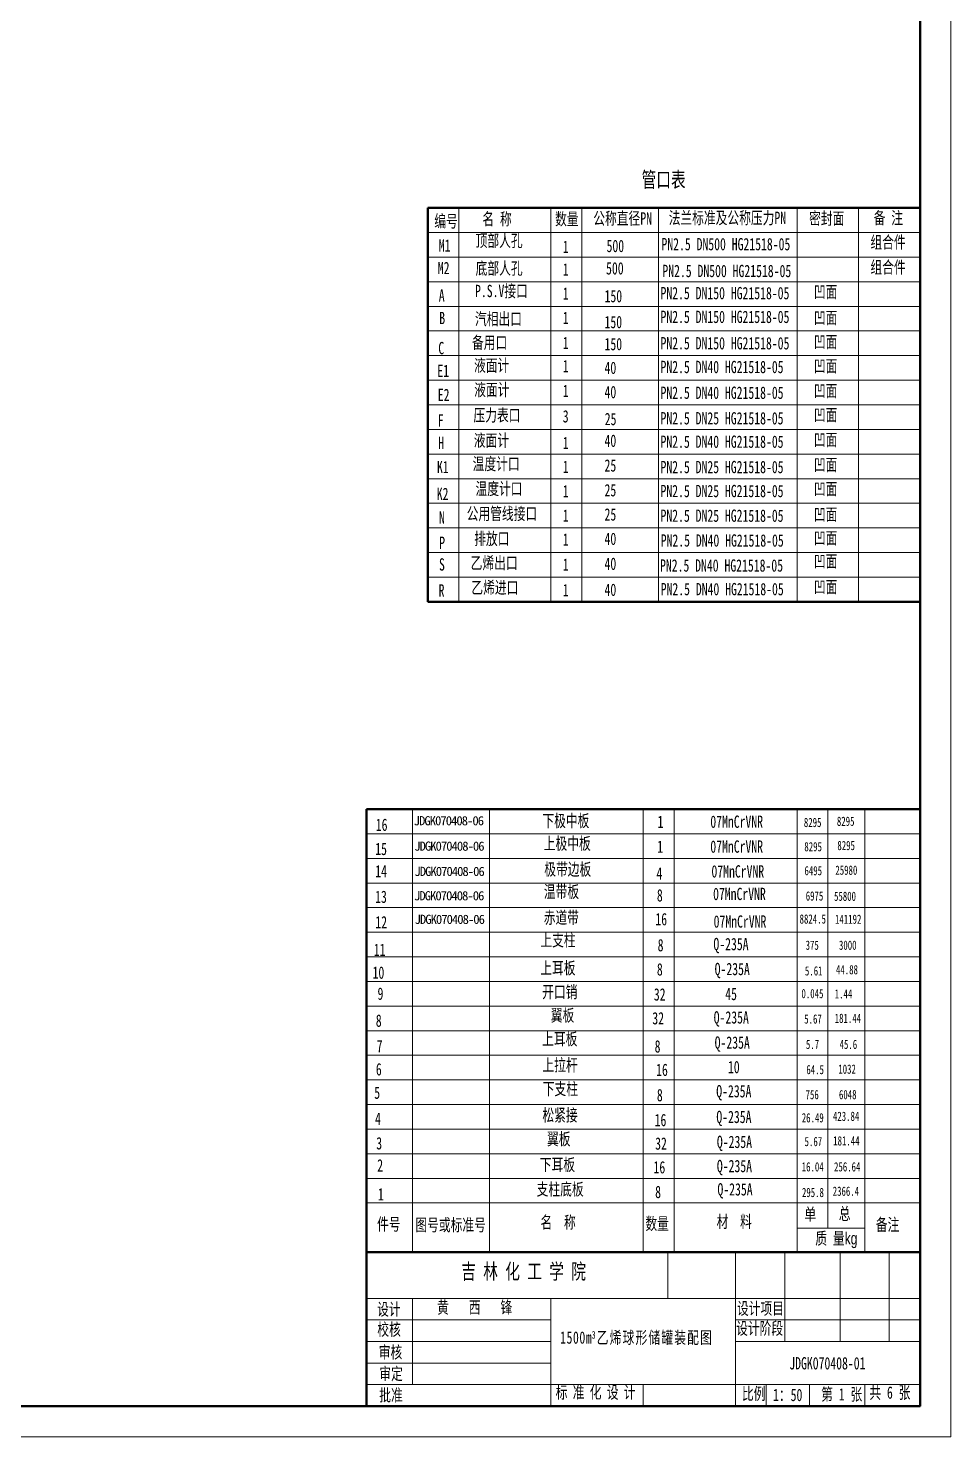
# Model space of a CAD drawing. Header units: millimetres. Extents: x 29964 to 31153, y 1868 to 2709.
# Drawn here: x 30852.9 to 31152.9, y 1868.3 to 2326.2 of the extents above; entities that cross this region are included whole.
import ezdxf

# ---------------------------------------------------------------- set-up
doc = ezdxf.new("R2010")
doc.units = ezdxf.units.MM
doc.layers.get('0').update_dxf_attribs({"lineweight": 18})
doc.layers.add('尺寸', color=7, linetype='Continuous')
doc.layers.add('文字', color=7, linetype='Continuous', lineweight=18)
doc.layers.add('轮廓线', color=170, linetype='Continuous', lineweight=50)
doc.styles.get("Standard").update_dxf_attribs({"font": 'txt', "bigfont": 'gbcbig.shx'})
doc.styles.add('技术说明', font='txt.shx', dxfattribs={"width": 0.7, "height": 4, "bigfont": 'gbcbig.shx'})

msp = doc.modelspace()

# ---------------------------------------------------------------- linework, layer by layer
for p, q in [((30982.923, 2267.743), (31122.923, 2267.743)), ((30982.923, 2267.743), (31122.923, 2267.743)), ((30982.923, 2267.743), (31122.923, 2267.743)), ((30992.923, 2155.743), (30992.923, 2267.743)), ((31022.923, 2155.743), (31022.923, 2267.743)), ((31032.923, 2155.743), (31032.923, 2267.743)), ((31057.923, 2155.743), (31057.923, 2267.743)), ((31102.923, 2155.743), (31102.923, 2267.743)), ((31122.923, 2155.743), (31122.923, 2267.743)), ((31122.923, 2267.743), (31142.923, 2267.743)), ((31122.923, 2267.743), (31142.923, 2267.743)), ((31122.923, 2267.743), (31142.923, 2267.743)), ((30982.923, 2259.743), (31122.923, 2259.743)), ((30982.923, 2259.743), (31122.923, 2259.743)), ((30982.923, 2259.743), (31122.923, 2259.743)), ((30982.923, 2259.743), (31122.923, 2259.743)), ((31122.923, 2259.743), (31142.923, 2259.743)), ((31122.923, 2259.743), (31142.923, 2259.743)), ((31122.923, 2259.743), (31142.923, 2259.743)), ((31122.923, 2259.743), (31142.923, 2259.743)), ((30982.923, 2251.743), (31122.923, 2251.743)), ((30982.923, 2251.743), (31122.923, 2251.743)), ((30982.923, 2251.743), (31122.923, 2251.743)), ((30982.923, 2251.743), (31122.923, 2251.743)), ((31122.923, 2251.743), (31142.923, 2251.743)), ((31122.923, 2251.743), (31142.923, 2251.743)), ((31122.923, 2251.743), (31142.923, 2251.743)), ((31122.923, 2251.743), (31142.923, 2251.743)), ((30982.923, 2243.743), (31122.923, 2243.743)), ((30982.923, 2243.743), (31122.923, 2243.743)), ((30982.923, 2243.743), (31122.923, 2243.743)), ((30982.923, 2243.743), (31122.923, 2243.743)), ((31122.923, 2243.743), (31142.923, 2243.743)), ((31122.923, 2243.743), (31142.923, 2243.743)), ((31122.923, 2243.743), (31142.923, 2243.743)), ((31122.923, 2243.743), (31142.923, 2243.743)), ((30982.923, 2235.743), (31122.923, 2235.743)), ((30982.923, 2235.743), (31122.923, 2235.743)), ((30982.923, 2235.743), (31122.923, 2235.743)), ((30982.923, 2235.743), (31122.923, 2235.743)), ((31122.923, 2235.743), (31142.923, 2235.743)), ((31122.923, 2235.743), (31142.923, 2235.743)), ((31122.923, 2235.743), (31142.923, 2235.743)), ((31122.923, 2235.743), (31142.923, 2235.743)), ((30982.923, 2227.743), (31122.923, 2227.743)), ((30982.923, 2227.743), (31122.923, 2227.743)), ((30982.923, 2227.743), (31122.923, 2227.743)), ((30982.923, 2227.743), (31122.923, 2227.743)), ((31122.923, 2227.743), (31142.923, 2227.743)), ((31122.923, 2227.743), (31142.923, 2227.743)), ((31122.923, 2227.743), (31142.923, 2227.743)), ((31122.923, 2227.743), (31142.923, 2227.743)), ((30982.923, 2219.743), (31122.923, 2219.743)), ((30982.923, 2219.743), (31122.923, 2219.743)), ((30982.923, 2219.743), (31122.923, 2219.743)), ((30982.923, 2219.743), (31122.923, 2219.743)), ((31122.923, 2219.743), (31142.923, 2219.743)), ((31122.923, 2219.743), (31142.923, 2219.743)), ((31122.923, 2219.743), (31142.923, 2219.743)), ((31122.923, 2219.743), (31142.923, 2219.743)), ((30982.923, 2211.743), (31122.923, 2211.743)), ((30982.923, 2211.743), (31122.923, 2211.743)), ((30982.923, 2211.743), (31122.923, 2211.743)), ((30982.923, 2211.743), (31122.923, 2211.743)), ((31122.923, 2211.743), (31142.923, 2211.743)), ((31122.923, 2211.743), (31142.923, 2211.743)), ((31122.923, 2211.743), (31142.923, 2211.743)), ((31122.923, 2211.743), (31142.923, 2211.743)), ((30982.923, 2203.743), (31122.923, 2203.743)), ((30982.923, 2203.743), (31122.923, 2203.743)), ((30982.923, 2203.743), (31122.923, 2203.743)), ((30982.923, 2203.743), (31122.923, 2203.743)), ((31122.923, 2203.743), (31142.923, 2203.743)), ((31122.923, 2203.743), (31142.923, 2203.743)), ((31122.923, 2203.743), (31142.923, 2203.743)), ((31122.923, 2203.743), (31142.923, 2203.743)), ((30982.923, 2195.743), (31122.923, 2195.743)), ((30982.923, 2195.743), (31122.923, 2195.743)), ((30982.923, 2195.743), (31122.923, 2195.743)), ((30982.923, 2195.743), (31122.923, 2195.743)), ((31122.923, 2195.743), (31142.923, 2195.743)), ((31122.923, 2195.743), (31142.923, 2195.743)), ((31122.923, 2195.743), (31142.923, 2195.743)), ((31122.923, 2195.743), (31142.923, 2195.743)), ((30982.923, 2187.743), (31122.923, 2187.743)), ((30982.923, 2187.743), (31122.923, 2187.743)), ((30982.923, 2187.743), (31122.923, 2187.743)), ((30982.923, 2187.743), (31122.923, 2187.743)), ((31122.923, 2187.743), (31142.923, 2187.743)), ((31122.923, 2187.743), (31142.923, 2187.743)), ((31122.923, 2187.743), (31142.923, 2187.743)), ((31122.923, 2187.743), (31142.923, 2187.743)), ((30982.923, 2179.743), (31122.923, 2179.743)), ((30982.923, 2179.743), (31122.923, 2179.743)), ((30982.923, 2179.743), (31122.923, 2179.743)), ((30982.923, 2179.743), (31122.923, 2179.743)), ((31122.923, 2179.743), (31142.923, 2179.743)), ((31122.923, 2179.743), (31142.923, 2179.743)), ((31122.923, 2179.743), (31142.923, 2179.743)), ((31122.923, 2179.743), (31142.923, 2179.743)), ((30982.923, 2171.743), (31122.923, 2171.743)), ((30982.923, 2171.743), (31122.923, 2171.743)), ((30982.923, 2171.743), (31122.923, 2171.743)), ((30982.923, 2171.743), (31122.923, 2171.743)), ((31122.923, 2171.743), (31142.923, 2171.743)), ((31122.923, 2171.743), (31142.923, 2171.743)), ((31122.923, 2171.743), (31142.923, 2171.743)), ((31122.923, 2171.743), (31142.923, 2171.743)), ((30982.923, 2163.743), (31122.923, 2163.743)), ((30982.923, 2163.743), (31122.923, 2163.743)), ((30982.923, 2163.743), (31122.923, 2163.743)), ((30982.923, 2163.743), (31122.923, 2163.743)), ((31122.923, 2163.743), (31142.923, 2163.743)), ((31122.923, 2163.743), (31142.923, 2163.743)), ((31122.923, 2163.743), (31142.923, 2163.743)), ((31122.923, 2163.743), (31142.923, 2163.743)), ((30982.923, 2155.743), (31122.923, 2155.743)), ((30982.923, 2155.743), (31122.923, 2155.743)), ((30982.923, 2155.743), (31122.923, 2155.743)), ((30982.923, 2155.743), (31122.923, 2155.743)), ((30992.923, 2147.743), (30992.923, 2155.743)), ((31022.923, 2147.743), (31022.923, 2155.743)), ((31032.923, 2147.743), (31032.923, 2155.743)), ((31057.923, 2147.743), (31057.923, 2155.743)), ((31102.923, 2147.743), (31102.923, 2155.743)), ((31122.923, 2147.743), (31122.923, 2155.743)), ((31122.923, 2147.743), (31122.923, 2155.743)), ((31122.923, 2155.743), (31142.923, 2155.743)), ((31122.923, 2155.743), (31142.923, 2155.743)), ((31122.923, 2155.743), (31142.923, 2155.743)), ((31122.923, 2155.743), (31142.923, 2155.743)), ((30982.923, 2147.743), (30992.923, 2147.743)), ((30992.923, 2147.743), (31022.923, 2147.743)), ((31022.923, 2147.743), (31032.923, 2147.743)), ((31032.923, 2147.743), (31057.923, 2147.743)), ((31057.923, 2147.743), (31102.923, 2147.743)), ((31102.923, 2147.743), (31122.923, 2147.743)), ((31122.923, 2147.743), (31142.923, 2147.743)), ((30962.923, 2064.331), (31142.923, 2064.331)), ((30962.923, 2064.331), (31142.923, 2064.331)), ((30962.923, 2064.331), (31142.923, 2064.331)), ((30962.923, 2064.331), (31142.923, 2064.331)), ((30977.923, 2048.331), (30977.923, 2064.331)), ((31002.923, 2048.331), (31002.923, 2064.331)), ((31052.923, 2048.331), (31052.923, 2064.331)), ((31062.923, 2048.331), (31062.923, 2064.331)), ((31102.923, 2048.331), (31102.923, 2064.331)), ((31112.923, 2048.331), (31112.923, 2064.331)), ((31124.923, 2048.331), (31124.923, 2064.331)), ((30962.923, 2056.331), (31142.923, 2056.331)), ((30962.923, 2056.331), (31142.923, 2056.331)), ((30962.923, 2056.331), (31142.923, 2056.331)), ((30962.923, 2056.331), (31142.923, 2056.331)), ((30962.923, 2048.331), (31142.923, 2048.331)), ((30962.923, 2048.331), (31142.923, 2048.331)), ((30962.923, 2048.331), (31142.923, 2048.331)), ((30962.923, 2048.331), (31142.923, 2048.331)), ((30962.923, 2048.331), (31142.923, 2048.331)), ((30962.923, 2048.331), (31142.923, 2048.331)), ((30962.923, 2048.331), (31142.923, 2048.331)), ((30977.923, 1928.331), (30977.923, 2048.331)), ((31002.923, 1928.331), (31002.923, 2048.331)), ((31052.923, 1928.331), (31052.923, 2048.331)), ((31062.923, 1928.331), (31062.923, 2048.331)), ((31102.923, 1928.331), (31102.923, 2048.331)), ((31112.923, 1944.331), (31112.923, 2048.331)), ((31124.923, 1928.331), (31124.923, 2048.331)), ((30962.923, 2040.331), (31142.923, 2040.331)), ((30962.923, 2040.331), (31142.923, 2040.331)), ((30962.923, 2040.331), (31142.923, 2040.331)), ((30962.923, 2040.331), (31142.923, 2040.331)), ((30962.923, 2032.331), (31142.923, 2032.331)), ((30962.923, 2032.331), (31142.923, 2032.331)), ((30962.923, 2032.331), (31142.923, 2032.331)), ((30962.923, 2032.331), (31142.923, 2032.331)), ((30962.923, 2024.331), (31142.923, 2024.331)), ((30962.923, 2024.331), (31142.923, 2024.331)), ((30962.923, 2024.331), (31142.923, 2024.331)), ((30962.923, 2024.331), (31142.923, 2024.331)), ((30962.923, 2016.331), (31142.923, 2016.331)), ((30962.923, 2016.331), (31142.923, 2016.331)), ((30962.923, 2016.331), (31142.923, 2016.331)), ((30962.923, 2016.331), (31142.923, 2016.331)), ((30962.923, 2008.331), (31142.923, 2008.331)), ((30962.923, 2008.331), (31142.923, 2008.331)), ((30962.923, 2008.331), (31142.923, 2008.331)), ((30962.923, 2008.331), (31142.923, 2008.331)), ((30962.923, 2000.331), (31142.923, 2000.331)), ((30962.923, 2000.331), (31142.923, 2000.331)), ((30962.923, 2000.331), (31142.923, 2000.331)), ((30962.923, 2000.331), (31142.923, 2000.331)), ((30962.923, 1992.331), (31142.923, 1992.331)), ((30962.923, 1992.331), (31142.923, 1992.331)), ((30962.923, 1992.331), (31142.923, 1992.331)), ((30962.923, 1992.331), (31142.923, 1992.331)), ((30962.923, 1984.331), (31142.923, 1984.331)), ((30962.923, 1984.331), (31142.923, 1984.331)), ((30962.923, 1984.331), (31142.923, 1984.331)), ((30962.923, 1984.331), (31142.923, 1984.331)), ((30962.923, 1976.331), (31142.923, 1976.331)), ((30962.923, 1976.331), (31142.923, 1976.331)), ((30962.923, 1976.331), (31142.923, 1976.331)), ((30962.923, 1976.331), (31142.923, 1976.331)), ((30962.923, 1968.331), (31142.923, 1968.331)), ((30962.923, 1968.331), (31142.923, 1968.331)), ((30962.923, 1968.331), (31142.923, 1968.331)), ((30962.923, 1968.331), (31142.923, 1968.331)), ((30962.923, 1960.331), (31142.923, 1960.331)), ((30962.923, 1960.331), (31142.923, 1960.331)), ((30962.923, 1960.331), (31142.923, 1960.331)), ((30962.923, 1960.331), (31142.923, 1960.331)), ((30962.923, 1952.331), (31142.923, 1952.331)), ((30962.923, 1952.331), (31142.923, 1952.331)), ((30962.923, 1952.331), (31142.923, 1952.331)), ((30962.923, 1952.331), (31142.923, 1952.331)), ((30962.923, 1944.331), (31142.923, 1944.331)), ((30962.923, 1944.331), (31142.923, 1944.331)), ((30962.923, 1944.331), (31142.923, 1944.331)), ((30962.923, 1944.331), (31142.923, 1944.331)), ((31060.923, 1928.331), (31060.923, 1913.331)), ((31082.923, 1928.331), (31082.923, 1878.331)), ((31098.923, 1928.331), (31098.923, 1899.288)), ((31116.923, 1928.331), (31116.923, 1899.288)), ((31132.923, 1928.331), (31132.923, 1899.288)), ((31142.923, 1914.331), (31142.923, 1914.331)), ((30962.923, 1913.331), (31142.923, 1913.331)), ((30962.923, 1913.309), (31022.923, 1913.309)), ((30977.923, 1885.331), (30977.923, 1913.331)), ((31022.923, 1885.331), (31022.923, 1913.331)), ((30962.923, 1906.309), (31022.923, 1906.309)), ((31082.923, 1906.309), (31142.923, 1906.309)), ((30962.923, 1899.288), (31022.923, 1899.288)), ((31082.923, 1899.288), (31142.923, 1899.288)), ((30962.923, 1892.266), (31022.923, 1892.266)), ((31142.923, 1885.331), (30962.923, 1885.331)), ((30962.923, 1885.331), (30977.923, 1885.331)), ((30977.923, 1885.331), (31022.923, 1885.331)), ((31092.923, 1878.331), (31092.923, 1885.331)), ((31106.923, 1878.331), (31106.923, 1885.331)), ((31124.923, 1878.331), (31124.923, 1885.331))]:
    msp.add_line(p, q)
msp.add_lwpolyline([(29963.923, 1868.331), (31152.923, 1868.331), (31152.923, 2709.331), (29963.923, 2709.331)], close=True)
at = {"layer": '文字'}
for p, q in [((30992.923, 2147.743), (30992.923, 2139.743)), ((31022.923, 2147.743), (31022.923, 2139.743)), ((31032.923, 2147.743), (31032.923, 2139.743)), ((31057.923, 2147.743), (31057.923, 2139.743)), ((31102.923, 2147.743), (31102.923, 2139.743)), ((31122.923, 2147.743), (31122.923, 2139.743)), ((31122.923, 2147.743), (31122.923, 2147.743)), ((31122.923, 2147.743), (31122.923, 2139.743)), ((30977.923, 2064.331), (30977.923, 2072.331)), ((31002.923, 2064.331), (31002.923, 2072.331)), ((31052.923, 2064.331), (31052.923, 2072.331)), ((31062.923, 2064.331), (31062.923, 2072.331)), ((31102.923, 2064.331), (31102.923, 2072.331)), ((31112.923, 2064.331), (31112.923, 2072.331)), ((31124.923, 2064.331), (31124.923, 2072.331)), ((31112.923, 1944.331), (31112.923, 1936.189)), ((31102.923, 1936.189), (31124.923, 1936.189)), ((31022.923, 1885.331), (31022.923, 1878.331)), ((31052.923, 1885.331), (31052.923, 1878.331))]:
    msp.add_line(p, q, dxfattribs=at)
at = {"layer": '轮廓线'}
for p, q in [((30982.923, 2267.743), (31122.923, 2267.743)), ((30982.923, 2139.743), (30982.923, 2267.743)), ((31122.923, 2267.743), (31142.923, 2267.743)), ((30982.923, 2139.743), (31122.923, 2139.743)), ((31122.923, 2139.743), (31142.923, 2139.743)), ((30962.923, 2072.331), (31142.923, 2072.331)), ((30962.923, 2064.331), (30962.923, 2072.331)), ((30962.923, 1928.331), (30962.923, 2064.331)), ((30962.923, 1878.331), (30962.923, 1928.331)), ((30962.923, 1928.331), (30962.923, 1921.331)), ((30962.923, 1928.331), (31142.923, 1928.331)), ((30962.923, 1921.331), (30962.923, 1914.331)), ((30962.923, 1913.309), (30962.923, 1906.309))]:
    msp.add_line(p, q, dxfattribs=at)
msp.add_lwpolyline([(29988.923, 1878.331), (31142.923, 1878.331), (31142.923, 2699.331), (29988.923, 2699.331)], close=True, dxfattribs=at)

# ---------------------------------------------------------------- texts
at = {"style": '技术说明'}
for s, insert, char_height, width, attachment_point in [('{\\fSimSun|b0|i0|c134|p2;管口表}', (31052.372, 2279.455), 5, 82.58058, 1), ('{\\fSimSun|b0|i0|c134|p2;下极中板}', (31020.128, 2070.572), 4, 16.6824, 1), ('{\\fSimSun|b0|i0|c134|p2;15}', (30965.778, 2061.413), 4, 7.8818, 1), ('{\\fSimSun|b0|i0|c134|p2;上极中板}', (31020.571, 2063.193), 4, 16.6824, 1), ('{\\fSimSun|b0|i0|c134|p2;14}', (30965.778, 2054.142), 4, 7.4776, 1), ('{\\fSimSun|b0|i0|c134|p2;极带边板}', (31020.732, 2054.789), 4, 17.98571, 1), ('{\\fSimSun|b0|i0|c134|p2;温带板}', (31020.603, 2047.52), 4, 27.57414, 1), ('{\\fSimSun|b0|i0|c134|p2;13}', (30965.74, 2045.858), 4, 9.78061, 1), ('{\\fSimSun|b0|i0|c134|p2;12}', (30965.814, 2037.574), 4, 9.60986, 1), ('{\\fSimSun|b0|i0|c134|p2;赤道带}', (31020.568, 2039.124), 4, 21.4615, 1), ('{\\fSimSun|b0|i0|c134|p2;11}', (30965.317, 2028.633), 4, 9.60986, 1), ('{\\fSimSun|b0|i0|c134|p2;上支柱}', (31019.471, 2031.783), 4, 17.31065, 1), ('{\\fSimSun|b0|i0|c134|p2;10}', (30966.815, 2019.182), 4, 9.60986, 5), ('{\\fSimSun|b0|i0|c134|p2;上耳板}', (31019.43, 2022.715), 4, 12.90861, 1), ('{\\fSimSun|b0|i0|c134|p2;开口销}', (31020.047, 2014.929), 4, 15.0976, 1), ('{\\fSimSun|b0|i0|c134|p2;9}', (30967.477, 2012.332), 4, 9.77554, 5), ('{\\fSimSun|b0|i0|c134|p2;8}', (30966.921, 2003.567), 4, 10.43829, 5), ('{\\fSimSun|b0|i0|c134|p2;翼板}', (31022.86, 2007.353), 4, 14.53342, 1), ('{\\fSimSun|b0|i0|c134|p2;7}', (30967.189, 1995.266), 4, 10.10692, 5), ('{\\fSimSun|b0|i0|c134|p2;上耳板}', (31020.045, 1999.663), 4, 13.22332, 1), ('{\\fSimSun|b0|i0|c134|p2;上拉杆}', (31020.138, 1991.171), 4, 12.23985, 1), ('{\\fSimSun|b0|i0|c134|p2;6}', (30966.937, 1987.773), 4, 7.7873, 5), ('{\\fSimSun|b0|i0|c134|p2;下支柱}', (31020.258, 1983.441), 4, 22.28281, 1), ('{\\fSimSun|b0|i0|c134|p2;5}', (30966.401, 1980.157), 4, 9.77554, 5), ('{\\fSimSun|b0|i0|c134|p2;4}', (30966.667, 1971.713), 4, 10.10692, 5), ('{\\fSimSun|b0|i0|c134|p2;松紧接}', (31020.128, 1974.902), 4, 13.18138, 1), ('{\\fSimSun|b0|i0|c134|p2;3}', (30967.062, 1963.715), 4, 9.44417, 5), ('{\\fSimSun|b0|i0|c134|p2;翼板}', (31021.631, 1967.158), 4, 14.53342, 1), ('{\\fSimSun|b0|i0|c134|p2;2}', (30966.436, 1958.555), 4, 10.43829, 1), ('{\\fSimSun|b0|i0|c134|p2;下耳板}', (31019.282, 1958.788), 4, 14.78839, 1), ('{\\fSimSun|b0|i0|c134|p2;支柱底板}', (31018.262, 1950.797), 4, 21.37659, 1), ('{\\fSimSun|b0|i0|c134|p2;1}', (30966.639, 1949.158), 4, 9.60986, 1), ('{\\fSimSun|b0|i0|c134|p2;单}', (31105.318, 1942.652), 4, 6.04893, 1), ('{\\fSimSun|b0|i0|c134|p2;总}', (31116.495, 1942.849), 4, 6.31193, 1), ('{\\fSimSun|b0|i0|c134|p2;材  料}', (31076.774, 1940.281), 4, 29.47396, 1), ('{\\fSimSun|b0|i0|c134|p2;备注}', (31128.533, 1939.313), 4, 16.07326, 1), ('{\\fSimSun|b0|i0|c134|p2;质 量\\fArial|b0|i0|c0|p32;kg}', (31108.868, 1934.845), 4, 18.05725, 1), ('{\\fSimSun|b0|i0|c134|p2;吉 林 化 工 学 院}', (30993.741, 1924.599), 5, 50.99774, 1), ('\\T1.1;{\\fSimSun|b0|i0|c134|p2;1500m\\H0.625x; \\H1.6x;乙烯球形储罐装配图}', (31025.877, 1902.608), 4, 54.07111, 1)]:
    msp.add_mtext(s, dxfattribs=dict(at, insert=insert, char_height=char_height, width=width, attachment_point=attachment_point))
at = {"char_height": 3, "width": 38.63678, "attachment_point": 1}
for s, insert in [('{\\fSimSun|b0|i0|c134|p2;\\T0.85;JDGK070408-06}', (30978.29, 2070.079)), ('{\\fSimSun|b0|i0|c134|p2;\\T0.85;JDGK070408-06}', (30978.463, 2061.821)), ('{\\fSimSun|b0|i0|c134|p2;\\T0.85;JDGK070408-06}', (30978.523, 2053.609)), ('{\\fSimSun|b0|i0|c134|p2;\\T0.85;JDGK070408-06}', (30978.403, 2045.698)), ('\\T0.85;{\\fSimSun|b0|i0|c134|p2;JDGK070408-06}', (30978.583, 2038.026))]:
    msp.add_mtext(s, dxfattribs=dict(at, insert=insert))
at = {"insert": (31085.029, 1884.373), "char_height": 4, "attachment_point": 1, "style": '技术说明'}
msp.add_mtext('{\\fSimSun|b0|i0|c134|p2;比例}', dxfattribs=at)
at = {"layer": '尺寸', "char_height": 4, "width": 15.82867, "attachment_point": 1, "style": '技术说明'}
for insert in [(31075.73, 2030.489), (31076.136, 2022.385), (31075.823, 2006.649), (31076.136, 1998.48), (31076.655, 1982.665), (31076.684, 1974.314), (31076.861, 1966.203), (31076.861, 1958.347), (31077.046, 1950.772)]:
    msp.add_mtext('{\\fSimSun|b0|i0|c134|p2;Q-235A}', dxfattribs=dict(at, insert=insert))
at = {"layer": '文字', "attachment_point": 1, "style": '技术说明'}
for s, insert, char_height, width in [('{\\fSimSun|b0|i0|c134|p2;名 称}', (31000.613, 2266.148), 4, 20.57268), ('{\\fSimSun|b0|i0|c134|p2;数量}', (31024.251, 2266.141), 4, 7.9865), ('{\\fSimSun|b0|i0|c134|p2;公称直径PN}', (31036.674, 2266.348), 4, 20.90616), ('{\\fSimSun|b0|i0|c134|p2;法兰标准及公称压力PN}', (31061.19, 2266.519), 4, 41.39038), ('{\\fSimSun|b0|i0|c134|p2;密封面}', (31106.855, 2266.343), 4, 21.84), ('{\\fSimSun|b0|i0|c134|p2;备 注}', (31127.829, 2266.514), 4, 13.88656), ('{\\fSimSun|b0|i0|c134|p2;编号}', (30984.991, 2265.456), 4, 7.9318), ('{\\fSimSun|b0|i0|c134|p2;M1}', (30986.448, 2257.512), 4, 8.42938), ('{\\fSimSun|b0|i0|c134|p2;顶部人孔}', (30998.414, 2259.101), 4, 23.7745), ('{\\fSimSun|b0|i0|c134|p2;500}', (31040.986, 2257.392), 4, 17.02553), ('{\\fSimSun|b0|i0|c134|p2;PN2.5 DN500 HG21518-05}', (31058.83, 2257.969), 4, 51.02877), ('{\\fSimSun|b0|i0|c134|p2;组合件}', (31126.784, 2258.603), 4, 12.22824), ('{\\fSimSun|b0|i0|c134|p2;1}', (31026.749, 2257.135), 4, 10), ('{\\fSimSun|b0|i0|c134|p2;M2}', (30986.127, 2250.22), 4, 7.84878), ('{\\fSimSun|b0|i0|c134|p2;底部人孔}', (30998.414, 2250.108), 4, 23.7745), ('{\\fSimSun|b0|i0|c134|p2;1}', (31026.749, 2249.766), 4, 10), ('{\\fSimSun|b0|i0|c134|p2;500}', (31040.826, 2250.123), 4, 17.02553), ('{\\fSimSun|b0|i0|c134|p2;PN2.5 DN500 HG21518-05}', (31059.131, 2249.262), 4, 51.02877), ('{\\fSimSun|b0|i0|c134|p2;组合件}', (31126.784, 2250.457), 4, 12.22824), ('{\\fSimSun|b0|i0|c134|p2;A}', (30986.439, 2241.327), 4, 7.53649), ('{\\fSimSun|b0|i0|c134|p2;P.S.V接口}', (30998.226, 2242.755), 4, 22.40549), ('{\\fSimSun|b0|i0|c134|p2;1}', (31026.749, 2241.919), 4, 10), ('{\\fSimSun|b0|i0|c134|p2;150}', (31040.342, 2241.077), 4, 13.61892), ('{\\fSimSun|b0|i0|c134|p2;PN2.5 DN150 HG21518-05}', (31058.53, 2242.055), 4, 51.02877), ('{\\fSimSun|b0|i0|c134|p2;凹面}', (31108.391, 2242.456), 4, 7.91492), ('{\\fSimSun|b0|i0|c134|p2;汽相出口}', (30998.203, 2233.683), 4, 24.71986), ('{\\fSimSun|b0|i0|c134|p2;PN2.5 DN150 HG21518-05}', (31058.53, 2234.34), 4, 51.02877), ('{\\fSimSun|b0|i0|c134|p2;凹面}', (31108.391, 2234.049), 4, 7.91492), ('{\\fSimSun|b0|i0|c134|p2;B}', (30986.589, 2233.963), 4, 7.9876), ('{\\fSimSun|b0|i0|c134|p2;1}', (31026.749, 2234.014), 4, 10), ('{\\fSimSun|b0|i0|c134|p2;150}', (31040.328, 2232.657), 4, 8.26863), ('{\\fSimSun|b0|i0|c134|p2;备用口}', (30997.238, 2225.997), 4, 16.90303), ('{\\fSimSun|b0|i0|c134|p2;1}', (31026.749, 2225.86), 4, 10), ('{\\fSimSun|b0|i0|c134|p2;150}', (31040.328, 2225.496), 4, 8.26863), ('{\\fSimSun|b0|i0|c134|p2;PN2.5 DN150 HG21518-05}', (31058.53, 2225.768), 4, 51.02877), ('{\\fSimSun|b0|i0|c134|p2;凹面}', (31108.391, 2226.202), 4, 7.91492), ('{\\fSimSun|b0|i0|c134|p2;C}', (30986.289, 2224.196), 4, 6.63428), ('{\\fSimSun|b0|i0|c134|p2;E1}', (30985.983, 2216.802), 4, 5.1839), ('{\\fSimSun|b0|i0|c134|p2;液面计}', (30997.906, 2218.573), 4, 13.28741), ('{\\fSimSun|b0|i0|c134|p2;1}', (31026.749, 2218.34), 4, 10), ('{\\fSimSun|b0|i0|c134|p2;40}', (31040.328, 2217.779), 4, 8.26863), ('{\\fSimSun|b0|i0|c134|p2;PN2.5 DN40 HG21518-05}', (31058.53, 2218.054), 4, 51.02877), ('{\\fSimSun|b0|i0|c134|p2;凹面}', (31108.391, 2218.356), 4, 7.91492), ('{\\fSimSun|b0|i0|c134|p2;E2}', (30986.116, 2208.965), 4, 6.80706), ('{\\fSimSun|b0|i0|c134|p2;液面计}', (30997.959, 2210.662), 4, 13.28741), ('{\\fSimSun|b0|i0|c134|p2;1}', (31026.749, 2210.284), 4, 10), ('{\\fSimSun|b0|i0|c134|p2;40}', (31040.328, 2209.902), 4, 8.26863), ('{\\fSimSun|b0|i0|c134|p2;PN2.5 DN40 HG21518-05}', (31058.53, 2209.685), 4, 51.02877), ('{\\fSimSun|b0|i0|c134|p2;凹面}', (31108.391, 2210.293), 4, 7.91492), ('{\\fSimSun|b0|i0|c134|p2;压力表口}', (30997.721, 2202.384), 4, 16.52622), ('{\\fSimSun|b0|i0|c134|p2;凹面}', (31108.391, 2202.447), 4, 7.91492), ('{\\fSimSun|b0|i0|c134|p2;F}', (30986.112, 2200.699), 4, 6.8112), ('{\\fSimSun|b0|i0|c134|p2;3}', (31026.749, 2202.018), 4, 10), ('{\\fSimSun|b0|i0|c134|p2;25}', (31040.389, 2201.142), 4, 8.26863), ('{\\fSimSun|b0|i0|c134|p2;PN2.5 DN25 HG21518-05}', (31058.53, 2201.379), 4, 51.02877), ('{\\fSimSun|b0|i0|c134|p2;H}', (30986.247, 2193.378), 4, 6.67591), ('{\\fSimSun|b0|i0|c134|p2;液面计}', (30997.84, 2194.204), 4, 13.28741), ('{\\fSimSun|b0|i0|c134|p2;1}', (31026.749, 2193.362), 4, 10), ('{\\fSimSun|b0|i0|c134|p2;40}', (31040.328, 2194.072), 4, 8.26863), ('{\\fSimSun|b0|i0|c134|p2;PN2.5 DN40 HG21518-05}', (31058.53, 2193.77), 4, 51.02877), ('{\\fSimSun|b0|i0|c134|p2;凹面}', (31108.391, 2194.381), 4, 7.91492), ('{\\fSimSun|b0|i0|c134|p2;K1}', (30985.848, 2185.541), 4, 6.80883), ('{\\fSimSun|b0|i0|c134|p2;温度计口}', (30997.454, 2186.573), 4, 16.82489), ('{\\fSimSun|b0|i0|c134|p2;1}', (31026.749, 2185.639), 4, 10), ('{\\fSimSun|b0|i0|c134|p2;25}', (31040.328, 2186.034), 4, 8.26863), ('{\\fSimSun|b0|i0|c134|p2;PN2.5 DN25 HG21518-05}', (31058.53, 2185.532), 4, 51.02877), ('{\\fSimSun|b0|i0|c134|p2;凹面}', (31108.391, 2186.287), 4, 7.91492), ('{\\fSimSun|b0|i0|c134|p2;K2}', (30985.775, 2176.798), 4, 7.1475), ('{\\fSimSun|b0|i0|c134|p2;温度计口}', (30998.382, 2178.491), 4, 16.82489), ('{\\fSimSun|b0|i0|c134|p2;1}', (31026.749, 2177.696), 4, 10), ('{\\fSimSun|b0|i0|c134|p2;25}', (31040.328, 2177.996), 4, 8.26863), ('{\\fSimSun|b0|i0|c134|p2;PN2.5 DN25 HG21518-05}', (31058.53, 2177.738), 4, 51.02877), ('{\\fSimSun|b0|i0|c134|p2;凹面}', (31108.391, 2178.399), 4, 7.91492), ('{\\fSimSun|b0|i0|c134|p2;公用管线接口}', (30995.517, 2170.381), 4, 23.84356), ('{\\fSimSun|b0|i0|c134|p2;凹面}', (31108.391, 2170.12), 4, 7.91492), ('{\\fSimSun|b0|i0|c134|p2;N}', (30986.51, 2169.093), 4, 7.22094), ('{\\fSimSun|b0|i0|c134|p2;1}', (31026.749, 2169.753), 4, 10), ('{\\fSimSun|b0|i0|c134|p2;25}', (31040.328, 2170.114), 4, 8.26863), ('{\\fSimSun|b0|i0|c134|p2;PN2.5 DN25 HG21518-05}', (31058.53, 2169.722), 4, 51.02877), ('{\\fSimSun|b0|i0|c134|p2;排放口}', (30997.957, 2162.251), 4, 17.80694), ('{\\fSimSun|b0|i0|c134|p2;1}', (31026.749, 2161.984), 4, 10), ('{\\fSimSun|b0|i0|c134|p2;40}', (31040.328, 2162.201), 4, 8.26863), ('{\\fSimSun|b0|i0|c134|p2;PN2.5 DN40 HG21518-05}', (31058.591, 2161.658), 4, 51.02877), ('{\\fSimSun|b0|i0|c134|p2;凹面}', (31108.391, 2162.459), 4, 7.91492), ('{\\fSimSun|b0|i0|c134|p2;P}', (30986.574, 2160.925), 4, 6.42239), ('{\\fSimSun|b0|i0|c134|p2;S}', (30986.504, 2153.87), 4, 6.8599), ('{\\fSimSun|b0|i0|c134|p2;乙烯出口}', (30996.806, 2154.351), 4, 16.45108), ('{\\fSimSun|b0|i0|c134|p2;1}', (31026.749, 2153.82), 4, 10), ('{\\fSimSun|b0|i0|c134|p2;40}', (31040.328, 2154.105), 4, 8.26863), ('{\\fSimSun|b0|i0|c134|p2;PN2.5 DN40 HG21518-05}', (31058.369, 2153.531), 4, 51.02877), ('{\\fSimSun|b0|i0|c134|p2;凹面}', (31108.391, 2154.89), 4, 7.91492), ('{\\fSimSun|b0|i0|c134|p2;R}', (30986.378, 2145.436), 4, 6.54435), ('{\\fSimSun|b0|i0|c134|p2;乙烯进口}', (30997.033, 2146.369), 4, 16.45108), ('{\\fSimSun|b0|i0|c134|p2;1}', (31026.749, 2145.546), 4, 10), ('{\\fSimSun|b0|i0|c134|p2;40}', (31040.328, 2145.639), 4, 8.26863), ('{\\fSimSun|b0|i0|c134|p2;PN2.5 DN40 HG21518-05}', (31058.591, 2145.849), 4, 51.02877), ('{\\fSimSun|b0|i0|c134|p2;凹面}', (31108.391, 2146.549), 4, 7.91492), ('{\\fSimSun|b0|i0|c134|p2;1}', (31057.567, 2070.223), 4, 2.65823), ('{\\fSimSun|b0|i0|c134|p2;07MnCrVNR}', (31074.728, 2070.263), 4, 18.53793), ('{\\fSimSun|b0|i0|c134|p2;8295}', (31105.14, 2069.518), 3, 6.89422), ('{\\fSimSun|b0|i0|c134|p2;8295}', (31115.878, 2069.904), 3, 6.89422), ('{\\fSimSun|b0|i0|c134|p2;16}', (30965.957, 2069.275), 4, 4.76549), ('{\\fSimSun|b0|i0|c134|p2;1}', (31057.463, 2062.147), 4, 2.65823), ('{\\fSimSun|b0|i0|c134|p2;07MnCrVNR}', (31074.728, 2062.175), 4, 18.53793), ('{\\fSimSun|b0|i0|c134|p2;8295}', (31105.294, 2061.634), 3, 6.89422), ('{\\fSimSun|b0|i0|c134|p2;8295}', (31116.032, 2062.021), 3, 6.89422), ('{\\fSimSun|b0|i0|c134|p2;4}', (31057.208, 2053.454), 4, 1.47378), ('{\\fSimSun|b0|i0|c134|p2;07MnCrVNR}', (31075.086, 2054.116), 4, 18.53793), ('{\\fSimSun|b0|i0|c134|p2;6495}', (31105.339, 2053.848), 3, 6.43), ('{\\fSimSun|b0|i0|c134|p2;25980}', (31115.385, 2054.003), 3, 7.8844), ('{\\fSimSun|b0|i0|c134|p2;07MnCrVNR}', (31075.624, 2046.774), 4, 18.53793), ('{\\fSimSun|b0|i0|c134|p2;8}', (31057.352, 2046.325), 4, 2.4563), ('{\\fSimSun|b0|i0|c134|p2;55800}', (31114.944, 2045.524), 3, 8.23289), ('{\\fSimSun|b0|i0|c134|p2;16}', (31056.861, 2038.593), 4, 4.59083), ('{\\fSimSun|b0|i0|c134|p2;07MnCrVNR}', (31075.803, 2037.82), 4, 18.53793), ('{\\fSimSun|b0|i0|c134|p2;8824.5}', (31103.745, 2038.139), 3, 14.93333), ('{\\fSimSun|b0|i0|c134|p2;141192}', (31115.267, 2038.07), 3, 10.87644), ('{\\fSimSun|b0|i0|c134|p2;8}', (31057.598, 2030.124), 4, 2.4563), ('{\\fSimSun|b0|i0|c134|p2;375}', (31105.707, 2029.619), 3, 5.37132), ('{\\fSimSun|b0|i0|c134|p2;3000}', (31116.548, 2029.619), 3, 10.93867), ('{\\fSimSun|b0|i0|c134|p2;8}', (31057.352, 2022.269), 4, 2.4563), ('{\\fSimSun|b0|i0|c134|p2;5.61}', (31105.478, 2021.279), 3, 13.17867), ('{\\fSimSun|b0|i0|c134|p2;44.88}', (31115.575, 2021.667), 3, 10.05511), ('{\\fSimSun|b0|i0|c134|p2;32}', (31056.36, 2014.117), 4, 4.76583), ('{\\fSimSun|b0|i0|c134|p2;0.045}', (31104.354, 2013.895), 3, 9.41701), ('{\\fSimSun|b0|i0|c134|p2;1.44}', (31115.18, 2013.802), 3, 8.69579), ('{\\fSimSun|b0|i0|c134|p2;32}', (31055.869, 2006.385), 4, 4.76583), ('{\\fSimSun|b0|i0|c134|p2;5.67}', (31105.249, 2005.644), 3, 9.97057), ('{\\fSimSun|b0|i0|c134|p2;181.44}', (31115.166, 2005.865), 3, 16.25244), ('{\\fSimSun|b0|i0|c134|p2;8}', (31056.615, 1997.232), 4, 2.4563), ('{\\fSimSun|b0|i0|c134|p2;5.7}', (31105.813, 1997.396), 3, 7.30018), ('{\\fSimSun|b0|i0|c134|p2;45.6}', (31116.754, 1997.396), 3, 7.30018), ('{\\fSimSun|b0|i0|c134|p2;16}', (31057.106, 1989.622), 4, 4.59083), ('{\\fSimSun|b0|i0|c134|p2;10}', (31080.45, 1990.514), 4, 7.82445), ('{\\fSimSun|b0|i0|c134|p2;64.5}', (31105.949, 1989.2), 3, 6.97747), ('{\\fSimSun|b0|i0|c134|p2;1032}', (31116.332, 1989.339), 3, 6.64535), ('{\\fSimSun|b0|i0|c134|p2;8}', (31057.352, 1981.399), 4, 3.07037), ('{\\fSimSun|b0|i0|c134|p2;756}', (31105.696, 1981.06), 3, 4.92604), ('{\\fSimSun|b0|i0|c134|p2;6048}', (31116.544, 1981.068), 3, 6.61238), ('{\\fSimSun|b0|i0|c134|p2;26.49}', (31104.457, 1973.532), 3, 14.59733), ('{\\fSimSun|b0|i0|c134|p2;423.84}', (31114.591, 1974.018), 3, 20.18489), ('{\\fSimSun|b0|i0|c134|p2;16}', (31056.615, 1973.299), 4, 5.39583), ('{\\fSimSun|b0|i0|c134|p2;32}', (31056.784, 1965.662), 4, 5.4458), ('{\\fSimSun|b0|i0|c134|p2;5.67}', (31105.365, 1965.809), 3, 9.97057), ('{\\fSimSun|b0|i0|c134|p2;181.44}', (31114.678, 1966.035), 3, 21.01867), ('{\\fSimSun|b0|i0|c134|p2;16}', (31056.254, 1957.946), 4, 5.7344), ('{\\fSimSun|b0|i0|c134|p2;16.04}', (31104.442, 1957.586), 3, 12.70578), ('{\\fSimSun|b0|i0|c134|p2;256.64}', (31114.943, 1957.586), 3, 13.90044), ('{\\fSimSun|b0|i0|c134|p2;8}', (31056.78, 1949.927), 4, 3.83704), ('{\\fSimSun|b0|i0|c134|p2;295.8}', (31104.515, 1949.255), 3, 13.68267), ('{\\fSimSun|b0|i0|c134|p2;2366.4}', (31114.52, 1949.668), 3, 14.16178), ('{\\fSimSun|b0|i0|c134|p2;件号}', (30966.369, 1939.43), 4, 16.8), ('{\\fSimSun|b0|i0|c134|p2;图号或标准号}', (30978.83, 1939.217), 4, 24.01123), ('{\\fSimSun|b0|i0|c134|p2;名  称}', (31019.518, 1940.066), 4, 16.8), ('{\\fSimSun|b0|i0|c134|p2;数量}', (31053.619, 1939.61), 4, 16.8), ('{\\fSimSun|b0|i0|c134|p2;设计}', (30966.399, 1911.791), 4, 16.8), ('{\\fSimSun|b0|i0|c134|p2;\\T2.7;黄西锋}', (30985.902, 1912.427), 4, 36.6191), ('{\\fSimSun|b0|i0|c134|p2;设计项目}', (31083.408, 1912.063), 4, 15.76667), ('{\\fSimSun|b0|i0|c134|p2;校核}', (30966.459, 1905.239), 4, 16.8), ('{\\fSimSun|b0|i0|c134|p2;设计阶段}', (31083.126, 1905.584), 4, 25.26222), ('{\\fSimSun|b0|i0|c134|p2;3}', (31036.138, 1902.725), 2.5, 3.2995), ('{\\fSimSun|b0|i0|c134|p2;审核}', (30966.934, 1897.846), 4, 10.26065), ('{\\fSimSun|b0|i0|c134|p2;审定}', (30967.102, 1890.853), 4, 10.26133), ('{\\fSimSun|b0|i0|c134|p2;JDGK070408-01}', (31100.403, 1894.239), 4, 25.95444), ('{\\fSimSun|b0|i0|c134|p2;批准}', (30967.088, 1883.874), 4, 13.28344), ('{\\fSimSun|b0|i0|c134|p2;\\T1.45;标准化设计}', (31024.443, 1884.801), 4, 32.60437), ('{\\fSimSun|b0|i0|c134|p2;1：50}', (31095.113, 1883.944), 4, 14.43556), ('{\\fSimSun|b0|i0|c134|p2;第 1 张}', (31110.768, 1884.148), 4, 17.26044), ('{\\fSimSun|b0|i0|c134|p2;共 6 张}', (31126.429, 1884.724), 4, 16.92727)]:
    msp.add_mtext(s, dxfattribs=dict(at, insert=insert, char_height=char_height, width=width))
for s, insert, char_height in [('{\\fSimSun|b0|i0|c134|p2;6975}', (31105.743, 2045.621), 3), ('{\\fSimSun|b0|i0|c134|p2;45}', (31079.577, 2014.28), 4)]:
    msp.add_mtext(s, dxfattribs=dict(at, insert=insert, char_height=char_height))

doc.saveas('drawing.dxf')
